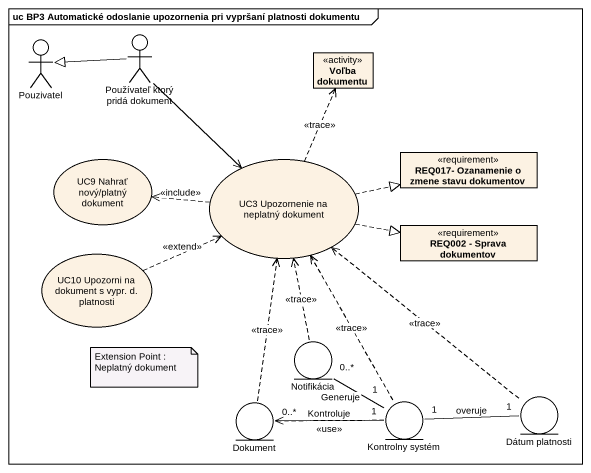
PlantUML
@startuml
mainframe uc BP3 Automatické odoslanie upozornenia pri vypršaní platnosti dokumentu
allowmixing
hide circle
hide empty members
actor Pouzivatel
actor "Používateľ ktorý pridá dokument" as Používateľ_ktorý_pridá
class "Voľba dokumentu" as Voľba_dokumentu <<activity>>
usecase "UC9 Nahrať nový/platný dokument" as UC9_Nahrať_nový_platný
usecase "UC3 Upozornenie na neplatný dokument" as UC3_Upozornenie_na_neplatný
class "REQ017- Ozanamenie o zmene stavu dokumentov" as REQ017_Ozanamenie_o_zmene <<requirement>>
class "REQ002 - Sprava dokumentov" as REQ002_Sprava_dokumentov <<requirement>>
usecase "UC10 Upozorni na dokument s vypr. d. platnosti" as UC10_Upozorni_na_dokument_s
entity Notifikácia
entity "Dátum platnosti" as Dátum_platnosti
entity Dokument
entity "Kontrolny systém" as Kontrolny_systém
Používateľ_ktorý_pridá -left-|> Pouzivatel
Používateľ_ktorý_pridá --> UC3_Upozornenie_na_neplatný
UC3_Upozornenie_na_neplatný .up.> Voľba_dokumentu : <<trace>>
UC3_Upozornenie_na_neplatný .left.> UC9_Nahrať_nový_platný : <<include>>
UC3_Upozornenie_na_neplatný .right.|> REQ017_Ozanamenie_o_zmene
UC3_Upozornenie_na_neplatný .right.|> REQ002_Sprava_dokumentov
UC10_Upozorni_na_dokument_s .right.> UC3_Upozornenie_na_neplatný : <<extend>>
Notifikácia .up.> UC3_Upozornenie_na_neplatný : <<trace>>
Dátum_platnosti .up.> UC3_Upozornenie_na_neplatný : <<trace>>
Dokument .up.> UC3_Upozornenie_na_neplatný : <<trace>>
Dokument "0..*" -right- "1" Kontrolny_systém : Kontroluje
Kontrolny_systém .up.> UC3_Upozornenie_na_neplatný : <<trace>>
Kontrolny_systém "1" -up- "0..*" Notifikácia : Generuje
Kontrolny_systém "1" -right- "1" Dátum_platnosti : overuje
Kontrolny_systém .left.> Dokument : <<use>>
note as N1
  Extension Point : Neplatný dokument
end note
@enduml
